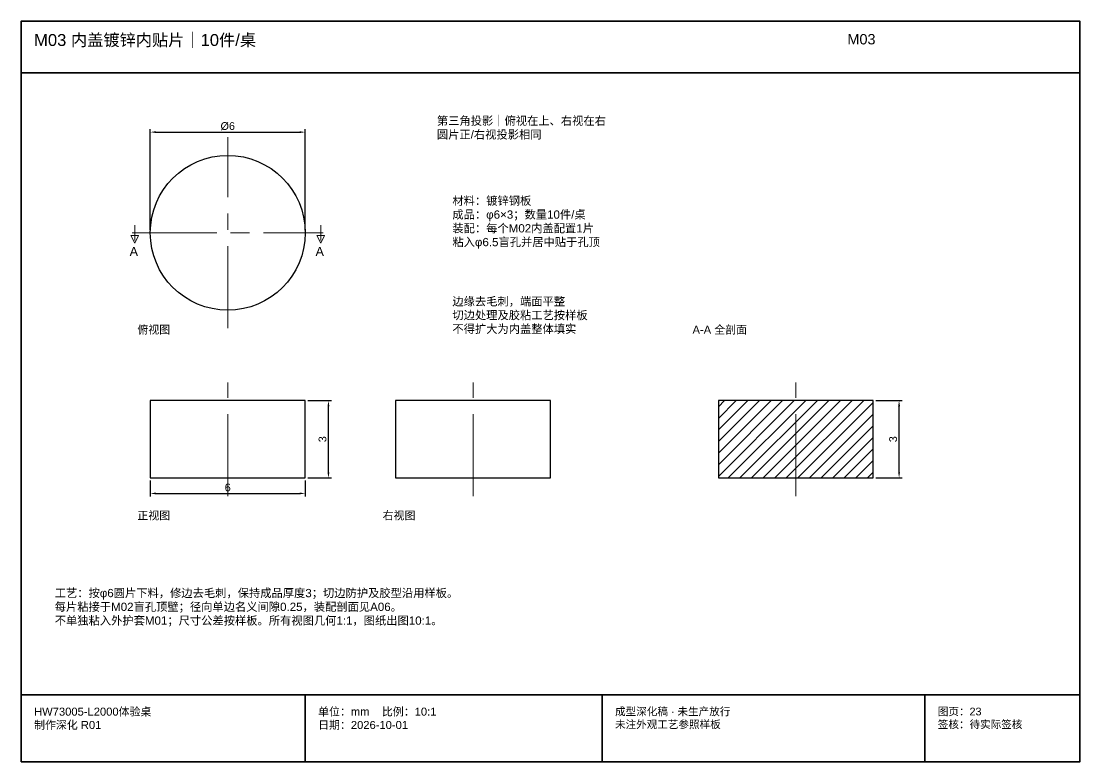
# Model space of a CAD drawing. Header units: millimetres. Extents: x 50 to 288830, y 0 to 4150.
# Drawn here: x 264000.5 to 264041.5, y 0.5 to 29.2 of the extents above; entities that cross this region are included whole.
import ezdxf

# ---------------------------------------------------------------- set-up
doc = ezdxf.new("R2010")
doc.units = ezdxf.units.MM
doc.linetypes.add('CENTER', pattern=[5.08, 3.175, -0.635, 0.635, -0.635])
for name, color, linetype, lineweight in [('CENTER', 8, 'CENTER', 13), ('DIM', 7, 'Continuous', 13), ('FRAME', 7, 'Continuous', 35), ('HATCH', 8, 'Continuous', 9), ('NOTE', 7, 'Continuous', 18), ('OUTLINE', 7, 'Continuous', 25)]:
    doc.layers.add(name, color=color, linetype=linetype, lineweight=lineweight)
doc.styles.add('CN', font='Arial Unicode.ttf')
doc.dimstyles.new('D0_1', dxfattribs={"dimtxt": 0.3, "dimasz": 0.22, "dimexe": 0.12, "dimexo": 0.1, "dimgap": 0.08, "dimtad": 1, "dimdsep": 46, "dimtxsty": 'CN', "dimcen": 2.5, "dimclrd": 7, "dimclre": 7, "dimclrt": 7, "dimazin": 3, "dimtfac": 1, "dimtmove": 0, "dimatfit": 3})

msp = doc.modelspace()

# ---------------------------------------------------------------- hatches: boundary and pattern name
at = {"layer": 'HATCH'}
h = msp.add_hatch(dxfattribs=at)
h.set_pattern_fill('ANSI31', scale=0.1)
h.paths.add_polyline_path([(264027.5, 11.5), (264033.5, 11.5), (264033.5, 14.5), (264027.5, 14.5)])

# ---------------------------------------------------------------- linework, layer by layer
at = {"layer": 'CENTER'}
for p, q in [((264008.5, 17.3), (264008.5, 24.7)), ((264004.8, 21), (264012.2, 21)), ((264004.9, 21), (264012.1, 21)), ((264008.5, 10.8), (264008.5, 15.2)), ((264018, 10.8), (264018, 15.2)), ((264030.5, 10.8), (264030.5, 15.2))]:
    msp.add_line(p, q, dxfattribs=at)
at = {"layer": 'DIM'}
for p, q in [((264004.9, 20.7), (264004.9, 21.3)), ((264012.1, 20.7), (264012.1, 21.3))]:
    msp.add_line(p, q, dxfattribs=at)
for points in [[(264004.9, 20.6), (264004.75, 20.9), (264005.05, 20.9)], [(264012.1, 20.6), (264011.95, 20.9), (264012.25, 20.9)]]:
    msp.add_lwpolyline(points, close=True, dxfattribs=at)
at = {"layer": 'FRAME'}
for p, q in [((264000.5, 27.2), (264041.5, 27.2)), ((264000.5, 3.1), (264041.5, 3.1)), ((264011.5, 0.5), (264011.5, 3.1)), ((264023, 0.5), (264023, 3.1)), ((264035.5, 0.5), (264035.5, 3.1))]:
    msp.add_line(p, q, dxfattribs=at)
msp.add_lwpolyline([(264000.5, 0.5), (264041.5, 0.5), (264041.5, 29.2), (264000.5, 29.2)], close=True, dxfattribs=at)
at = {"layer": 'OUTLINE'}
for points in [[(264005.5, 11.5), (264011.5, 11.5), (264011.5, 14.5), (264005.5, 14.5)], [(264015, 11.5), (264021, 11.5), (264021, 14.5), (264015, 14.5)], [(264027.5, 11.5), (264033.5, 11.5), (264033.5, 14.5), (264027.5, 14.5)]]:
    msp.add_lwpolyline(points, close=True, dxfattribs=at)
msp.add_circle((264008.5, 21), 3, dxfattribs=at)

# ---------------------------------------------------------------- texts
at = {"layer": 'NOTE', "attachment_point": 1, "style": 'CN'}
for s, insert, char_height, width in [('M03 内盖镀锌内贴片｜10件/桌', (264001, 28.7), 0.46, 31), ('M03', (264032.5, 28.7), 0.4, 9), ('第三角投影｜俯视在上、右视在右\\P圆片正/右视投影相同', (264016.6, 25.5), 0.32, 23), ('材料：镀锌钢板\\P成品：φ6×3；数量10件/桌\\P装配：每个M02内盖配置1片\\P粘入φ6.5盲孔并居中贴于孔顶', (264017.2, 22.4), 0.32, 22.4), ('A', (264004.7, 20.45), 0.35, 0.7), ('A', (264011.9, 20.45), 0.35, 0.7), ('边缘去毛刺，端面平整\\P切边处理及胶粘工艺按样板\\P不得扩大为内盖整体填实', (264017.2, 18.5), 0.32, 22.4), ('俯视图', (264005, 17.4), 0.31, 7), ('A-A 全剖面', (264026.5, 17.4), 0.31, 8), ('正视图', (264005, 10.2), 0.31, 7), ('右视图', (264014.5, 10.2), 0.31, 7), ('工艺：按φ6圆片下料，修边去毛刺，保持成品厚度3；切边防护及胶型沿用样板。\\P每片粘接于M02盲孔顶壁；径向单边名义间隙0.25，装配剖面见A06。\\P不单独粘入外护套M01；尺寸公差按样板。所有视图几何1:1，图纸出图10:1。', (264001.8, 7.2), 0.32, 38.2), ('HW73005-L2000体验桌\\P制作深化 R01', (264001, 2.6), 0.31, 10), ('单位：mm    比例：10:1\\P日期：2026-10-01', (264012, 2.6), 0.31, 10.5), ('成型深化稿 · 未生产放行\\P未注外观工艺参照样板', (264023.5, 2.6), 0.3, 11.5), ('图页：23\\P签核：待实际签核', (264036, 2.6), 0.3, 5.5)]:
    msp.add_mtext(s, dxfattribs=dict(at, insert=insert, char_height=char_height, width=width))

# ---------------------------------------------------------------- dimensions: what is measured, and where the dimension line sits
at = {"layer": 'DIM'}
msp.add_linear_dim(base=(264005.5, 24.9), p1=(264005.5, 21), p2=(264011.5, 21), text='%%c<>', dimstyle='D0_1', dxfattribs=at).render()
for base, p1, p2 in [((264012.4, 11.5), (264011.5, 11.5), (264011.5, 14.5)), ((264034.5, 11.5), (264033.5, 11.5), (264033.5, 14.5))]:
    msp.add_linear_dim(base=base, p1=p1, p2=p2, angle=90, dimstyle='D0_1', dxfattribs=at).render()
msp.add_linear_dim(base=(264005.5, 10.9), p1=(264005.5, 11.5), p2=(264011.5, 11.5), dimstyle='D0_1', dxfattribs=at).render()

doc.saveas('drawing.dxf')
